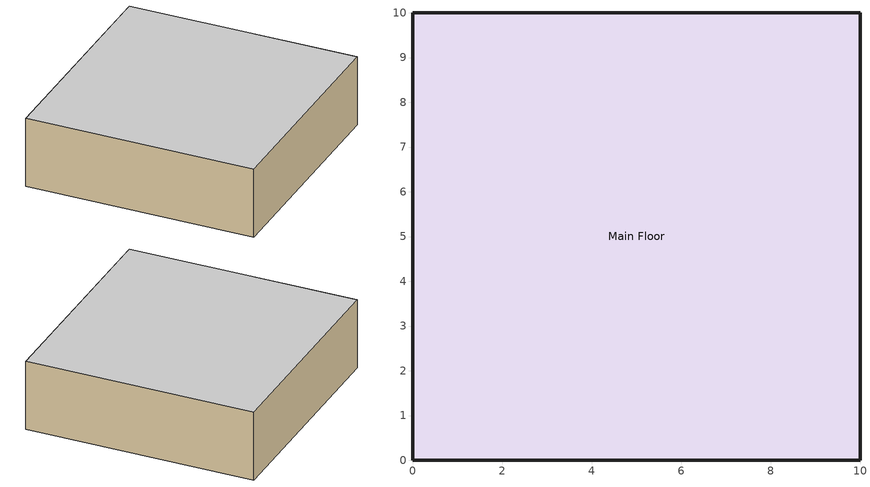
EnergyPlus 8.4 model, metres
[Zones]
Main Floor
 floor othersideconditionsmodel (Main Construction): 0,10 10,10 10,0 0,0 z0
 wall othersideconditionsmodel (Main Construction): 0,0 10,0 10,10 0,10 0,0 z0:3.1
 ceiling othersideconditionsmodel (Main Construction): 0,10 0,0 10,0 10,10 z3.1
[Building]
Shoebox: North Axis {deg}=0; Terrain=Suburbs; Loads Convergence Tolerance Value=0.05; Temperature Convergence Tolerance Value {deltaC}=0.05; Solar Distribution=FullInteriorAndExterior; Maximum Number of Warmup Days=35; Minimum Number of Warmup Days=6
[Site:Location]
Denver Centennial CO USA WMO=724666: Latitude {deg}=39.57; Longitude {deg}=-104.85; Time Zone {hr}=-7; Elevation {m}=1793
[SizingPeriod:DesignDay] Day of Month=21; Humidity Condition Type=Wetbulb; Barometric Pressure {Pa}=81560; Rain Indicator=No; Snow Indicator=No; Daylight Saving Time Indicator=No; Solar Model Indicator=ASHRAEClearSky
Name | Month | Day Type | Maximum Dry-Bulb Temperature {C} | Daily Dry-Bulb Temperature Range {deltaC} | Wetbulb or DewPoint at Maximum Dry-Bulb {C} | Wind Speed {m/s} | Wind Direction {deg} | Sky Clearness
Denver Centennial Ann Htg 99.6% Condns DB | 12 | WinterDesignDay | -18.8 | 0 | -18.8 | 3 | 340 | 0
Denver Centennial Ann Clg 1% Condns DB=>MWB | 7 | SummerDesignDay | 32 | 15.2 | 15.5 | 4.9 | 0 | 1
[Construction]
Main Construction: Composite 2x6 Wood Stud R19 #3, Composite 2x6 Wood Stud R19 #2, Composite 2x6 Wood Stud R19 #1
[Material] Roughness=Smooth; Specific Heat {J/kg-K}=1006; Thermal Absorptance=0.9; Solar Absorptance=0.7; Visible Absorptance=0.7
Name | Thickness {m} | Conductivity {W/m-K} | Density {kg/m3}
Composite 2x6 Wood Stud R19 #1 | 0.019 | 0.137 | 640
Composite 2x6 Wood Stud R19 #2 | 0.133 | 0.047 | 93.84
Composite 2x6 Wood Stud R19 #3 | 0.025 | 0.246 | 492.67
[Zone]
Main Floor: Ceiling Height {m}=autocalculate; Volume {m3}=autocalculate; Floor Area {m2}=autocalculate; Zone Inside Convection Algorithm=Simple; Zone Outside Convection Algorithm=SimpleCombined; Part of Total Floor Area=Yes
[SurfaceProperty:OtherSideConditionsModel]
Underwater: Type of Modeling=ConvectiveUnderwater
[SurfaceProperty:Underwater]
Underwater: Distance from surface centroid to leading edge of building or ship=140; Water Temperature Schedule=WaterTempSchedule; Free stream velocity schedule=VelocitySchedule
[Schedule:Constant]
WaterTempSchedule: Any Number, 23
VelocitySchedule: Any Number, 10.2
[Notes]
ShipShoebox.idf
